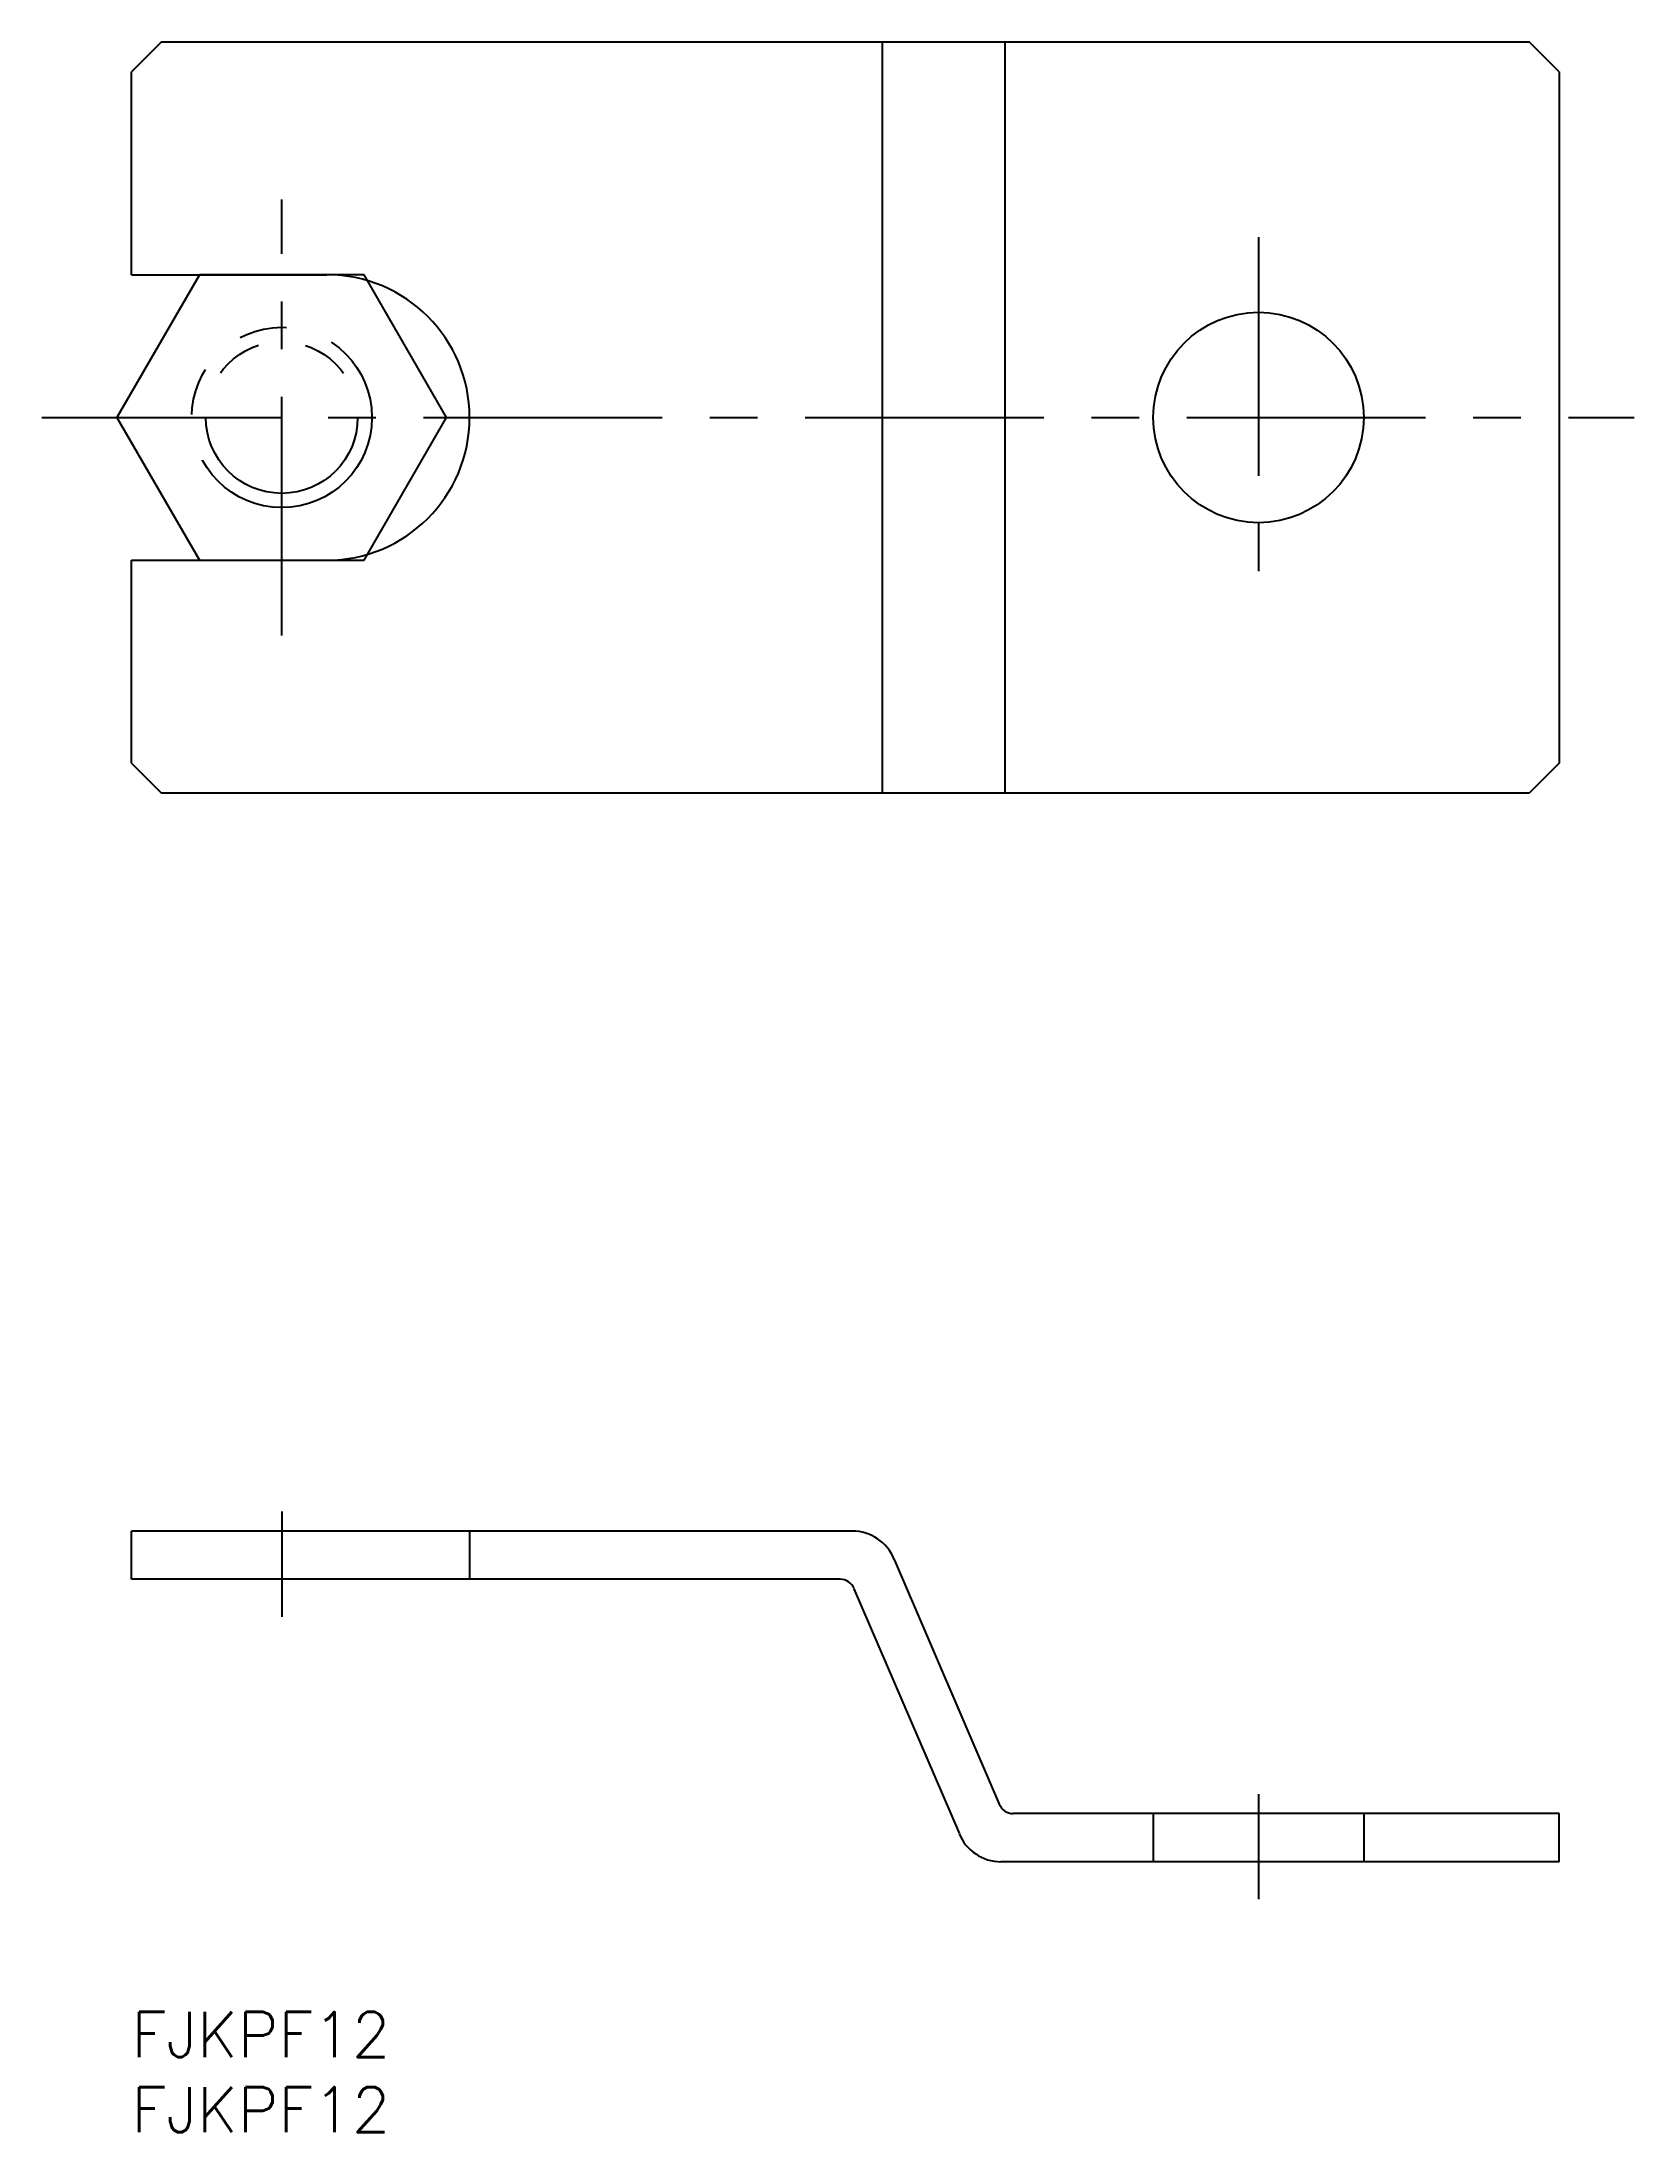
# Model space of a CAD drawing. Extents: x -6 to 100, y -8 to 131.
import ezdxf

# ---------------------------------------------------------------- set-up
doc = ezdxf.new("R2010")
doc.units = 0
doc.header["$LTSCALE"] = 0.5
for name, pattern in [('CENTER', [50.8, 31.75, -6.35, 6.35, -6.35]), ('DASHED', [19.05, 12.7, -6.35]), ('PHANTOM', [63.5, 31.75, -6.35, 6.35, -6.35, 6.35, -6.35])]:
    doc.linetypes.add(name, pattern=pattern)
for name, color, linetype in [('MSM_CENTER', 1, 'CENTER'), ('MSM_CONTINUOUS', 7, 'CONTINUOUS'), ('MSM_DASHED', 4, 'DASHED'), ('MSM_IMAGINARY', 6, 'PHANTOM'), ('MSM_PART_NUMBER', 7, 'CONTINUOUS')]:
    doc.layers.add(name, color=color, linetype=linetype)
doc.styles.get("Standard").update_dxf_attribs({"font": 'txt.shx', "height": 3, "bigfont": 'bigfont.shx'})

# ---------------------------------------------------------------- blocks, each defined once
blk = doc.blocks.new('*U4')
at = {"layer": 'MSM_PART_NUMBER'}
blk.add_text('FJKPF12', height=3, dxfattribs=at).set_placement((0, -3))
blk = doc.blocks.new('*U5')
at = {"layer": 'MSM_PART_NUMBER'}
blk.add_text('FJKPF12', height=3, dxfattribs=at).set_placement((0, -8))

msp = doc.modelspace()

# ---------------------------------------------------------------- linework, layer by layer
at = {"layer": 'MSM_CENTER'}
for p, q in [((10, 91.61), (10, 120.61)), ((75, 118.11), (75, 94.11)), ((-5.97, 106.11), (100, 106.11)), ((10, 33.3), (10, 26.3)), ((75, 14.5), (75, 7.5))]:
    msp.add_line(p, q, dxfattribs=at)
at = {"layer": 'MSM_CONTINUOUS'}
for p, q in [((2, 131.11), (0, 129.11)), ((2, 131.11), (93, 131.11)), ((49.98, 81.11), (49.98, 131.11)), ((58.14, 81.11), (58.14, 131.11)), ((95, 129.11), (93, 131.11)), ((0, 115.61), (0, 129.11)), ((95, 129.11), (95, 83.11)), ((0, 115.61), (13, 115.61)), ((0, 96.61), (13, 96.61)), ((0, 83.11), (0, 96.61)), ((0, 83.11), (2, 81.11)), ((95, 83.11), (93, 81.11)), ((93, 81.11), (2, 81.11)), ((47.97, 32), (0, 32)), ((0, 28.8), (0, 32)), ((50.75, 30.11), (57.75, 13.83)), ((47.16, 28.8), (0, 28.8)), ((48.08, 28.17), (55.08, 11.89)), ((95, 13.2), (58.68, 13.2)), ((95, 10), (95, 13.2)), ((95, 10), (57.86, 10))]:
    msp.add_line(p, q, dxfattribs=at)
msp.add_circle((75, 106.11), 7, dxfattribs=at)
for centre, radius, start, end in [((13, 106.11), 9.5, 270, 90), ((47.97, 29), 3, 21.8014, 90), ((47.16, 27.8), 1, 21.8014, 90), ((58.68, 14.2), 1, 201.8014, 270), ((57.86, 13), 3, 201.8014, 270)]:
    msp.add_arc(centre, radius, start, end, dxfattribs=at)
at = {"layer": 'MSM_DASHED'}
for p, q in [((22.5, 32), (22.5, 28.8)), ((68, 13.2), (68, 10)), ((82, 13.2), (82, 10))]:
    msp.add_line(p, q, dxfattribs=at)
at = {"layer": 'MSM_IMAGINARY'}
for p, q in [((4.52, 115.61), (-0.97, 106.11)), ((15.48, 115.61), (4.52, 115.61)), ((20.97, 106.11), (15.48, 115.61)), ((-0.97, 106.11), (4.52, 96.61)), ((15.48, 96.61), (20.97, 106.11)), ((4.52, 96.61), (15.48, 96.61))]:
    msp.add_line(p, q, dxfattribs=at)
for radius in [6, 5.05]:
    msp.add_circle((10, 106.11), radius, dxfattribs=at)

# ---------------------------------------------------------------- block references
at = {"layer": 'MSM_CONTINUOUS'}
for name in ['*U4', '*U5']:
    msp.add_blockref(name, (0, 0), dxfattribs=at)

doc.saveas('drawing.dxf')
